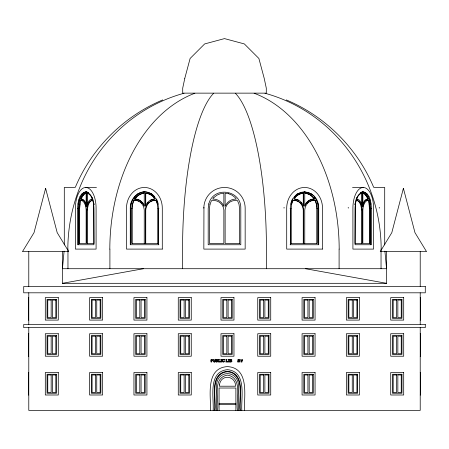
<?xml version="1.0" encoding="UTF-8"?>
<svg xmlns="http://www.w3.org/2000/svg" width="449" height="449" viewBox="0 0 449 449"><rect width="100%" height="100%" fill="white"/><g stroke="black" fill="none" stroke-linecap="round" stroke-linejoin="round"><path stroke-width="0.67" d="M284.043 208.128L284.06 207.309M85.753 191.863C92.73 193.474 93.605 202.471 93.908 208.415L93.908 244.744L77.598 244.744L77.598 208.415C77.857 202.415 78.929 192.582 86.449 191.863L83.649 192.413M78.294 244.744L78.294 208.415C78.53 202.74 79.344 195.966 84.345 192.413M79.95 200.624A10.439 5.22 -90 0 1 86.135 209.874L86.135 243.493L78.923 243.493L78.923 208.499L79.95 200.624L80.635 200.624A10.439 5.22 -90 0 1 81.353 200.45M79.608 243.493L79.608 208.499L80.635 200.624M355.299 204.244L355.024 243.493L362.231 243.493L362.231 209.874A10.439 5.22 90 0 0 356.051 200.624L355.299 204.244L354.615 204.244M363.247 191.863C356.27 193.474 355.395 202.471 355.092 208.415L355.092 244.744L371.402 244.744L371.402 208.415C371.143 202.415 370.071 192.582 362.551 191.863L365.351 192.413M64.095 251.131L62.439 268.71L386.561 268.71L384.905 251.131M158.918 244.744L130.272 244.744L130.272 208.415C129.761 199.244 138.32 189.624 147.833 192.324M130.676 244.744L130.676 208.415C130.513 200.45 136.316 191.992 144.797 191.863M144.645 243.493L131.759 243.493L131.759 208.499L132.242 204.244L133.544 200.624L133.937 200.624A10.439 9.036 -90 0 1 138.87 201.124M132.152 243.493L132.152 208.499L132.64 204.244L133.937 200.624M290.481 244.744L290.481 208.415C290.52 186.795 318.689 186.795 318.728 208.415L318.728 244.744L290.082 244.744M291.165 208.499L291.648 204.244L292.95 200.624L292.552 200.624A10.439 9.036 90 0 1 303.26 209.874L303.653 209.874L303.653 243.493L290.767 243.493L290.767 208.499L291.165 208.499L291.165 243.493M203.84 208.128A20.66 20.66 0 0 1 224.5 187.469A20.66 20.66 0 0 1 245.16 208.128L245.16 249.1L203.84 249.1L203.947 207.309M291.064 202.611L291.766 200.652M291.687 203.038L292.333 201.231M80.551 199.075C81.46 196.499 83.194 193.609 86.135 193.205L86.135 206.372A11.556 5.775 90 0 0 80.551 199.075L81.235 199.075A11.556 5.775 -90 0 1 86.275 204.273M81.235 199.075C82.105 196.69 83.621 193.934 86.275 193.351M362.231 193.205C359.295 193.609 357.556 196.499 356.646 199.075A11.556 5.775 -90 0 1 362.231 206.372L362.231 193.205L361.546 193.205L361.546 204.295M133.735 198.873L134.481 197.751M134.577 199.075C136.586 195.702 140.318 193.407 144.247 193.205L144.247 206.372A11.556 10.007 90 0 0 134.577 199.075L134.969 199.075A11.556 10.007 -90 0 1 144.219 205.294M134.969 199.075C136.889 195.899 140.352 193.564 144.084 193.294M292.748 198.873L292.002 199.996L292.406 199.996M303.653 193.205C299.724 193.407 295.992 195.702 293.983 199.075A11.556 10.007 -90 0 1 303.653 206.372L303.653 193.205C300.381 193.216 297.283 194.748 295.066 197.122M222.502 359.969L222.322 360.283A1.302 1.302 0 0 0 222.216 360.794A1.268 1.268 0 0 0 222.311 361.277L222.384 361.428A1.117 1.117 0 0 0 222.715 361.793L223.187 362.001A1.712 1.712 0 0 0 223.843 362.017L224.522 361.417L223.428 361.838A0.617 0.617 0 0 1 223.136 361.653L222.957 361.316A2.06 2.06 0 0 1 222.906 360.39L223.479 359.649A0.775 0.775 0 0 1 224.377 360.008M295.212 195.764L297.159 194.041L300.959 192.413M162.712 99.925C123.621 116.291 91.686 148.221 75.325 187.312L64.291 187.469L64.291 244.935M138.713 193.772L141.547 192.413L140.75 192.413M85.029 192.413L86.612 191.998M360.968 192.279L362.023 191.998M62.439 251.653L62.439 283.313L143.467 268.71M143.371 192.138L144.584 191.953M301.167 192.324L304.607 191.863M85.753 187.469A20.66 10.333 90 0 1 96.086 208.128L96.086 249.1L75.421 249.1L75.421 208.128A20.66 10.333 90 0 1 85.753 187.469L96.473 187.469M352.527 187.469L363.247 187.469A20.66 10.333 -90 0 1 373.579 208.128L373.579 249.1L352.914 249.1L352.914 208.128A20.66 10.333 -90 0 1 363.247 187.469M87.858 192.413L88.554 192.413M144.393 191.863C147.884 192.004 151.38 193.132 153.788 195.764M308.25 192.413L307.453 192.413L310.287 193.772M360.446 192.413L361.142 192.413M86.769 193.205C89.705 193.609 91.444 196.499 92.354 199.075A11.556 5.775 -90 0 0 86.769 206.372L86.769 193.205L87.454 193.205L87.454 204.295M145.347 193.205C149.276 193.407 153.008 195.702 155.017 199.075A11.556 10.007 -90 0 0 145.347 206.372L145.347 193.205C148.619 193.216 151.717 194.748 153.934 197.122M84.507 193.637L85.192 193.637M141.435 193.637L141.828 193.637M148.159 193.637L148.557 193.637M300.443 193.637L300.841 193.637M304.916 193.294C308.811 193.412 312.437 195.775 314.423 199.075A11.556 10.007 90 0 0 304.753 206.372L304.753 193.205L307.565 193.637M362.725 193.351L364.493 193.637L366.3 195.135L368.449 199.075A11.556 5.775 90 0 0 362.865 206.372L362.865 193.205L364.493 193.637M81.684 194.041L83.071 194.041M137.349 194.041L138.146 194.041M148.041 192.413L151.841 194.041M297.159 194.041L297.558 194.041M310.854 194.041L311.651 194.041M365.929 194.041L367.316 194.041M82.7 195.135L83.385 195.135M138.298 195.135L138.696 195.135M151.296 195.135L151.689 195.135M297.311 195.135L297.704 195.135M307.172 193.637L310.702 195.135M363.808 193.637L365.615 195.135L366.3 195.135M80.001 196.628L81.381 196.628M134.431 196.628L134.835 196.628M151.442 194.041L154.759 196.628M294.241 196.628L294.645 196.628M304.203 191.863L307.851 192.413L311.247 194.041L314.569 196.628M367.619 196.628L368.999 196.628M81.146 197.521L81.83 197.521M91.759 197.521L92.443 197.521M135.609 197.521L136.002 197.521M153.985 197.521L154.383 197.521M294.617 197.521L295.015 197.521M310.304 195.135L313.391 197.521M356.557 197.521L357.241 197.521M365.615 195.135L367.17 197.521L367.854 197.521M304.781 205.294A11.556 10.007 90 0 1 314.031 199.075L314.423 199.075M362.725 204.273A11.556 5.775 90 0 1 367.765 199.075L368.449 199.075M78.71 199.996L79.406 199.996M92.797 199.996L93.493 199.996M132.191 199.996L132.595 199.996M154.355 196.628L156.594 199.996L156.998 199.996L156.252 198.873M314.165 196.628L316.405 199.996L316.809 199.996M355.507 199.996L356.203 199.996M364.655 192.413L366.62 194.041L368.303 196.628L369.594 199.996L370.29 199.996M156.05 200.624L156.448 200.624A10.439 9.036 -90 0 0 145.74 209.874L145.347 209.874L145.347 243.493L158.233 243.493L158.233 208.499L157.835 208.499L157.352 204.244L156.05 200.624A10.439 9.036 -90 0 0 145.347 209.874M310.13 201.124A10.439 9.036 -90 0 1 315.063 200.624L315.456 200.624L316.758 204.244L317.241 208.499L317.241 243.493L304.355 243.493M367.647 200.45A10.439 5.22 90 0 1 368.365 200.624L369.05 200.624L370.077 208.499L370.077 243.493L362.837 243.493L362.865 209.874A10.439 5.22 -90 0 1 369.05 200.624M77.896 203.919L78.592 203.919M93.611 203.919L94.307 203.919M130.782 203.919L131.187 203.919M156.594 199.996L158.003 203.919L158.407 203.919M290.593 203.919L290.997 203.919M316.405 199.996L317.813 203.919L318.218 203.919M354.693 203.919L355.389 203.919M369.594 199.996L370.408 203.919L371.104 203.919M79.204 204.244L79.888 204.244M93.701 204.244L93.976 243.493L86.769 243.493L86.769 209.874A10.439 5.22 90 0 1 92.949 200.624L93.701 204.244L94.385 204.244M132.242 204.244L132.64 204.244M157.352 204.244L157.745 204.244M291.255 204.244L291.648 204.244M315.063 200.624L316.36 204.244L316.758 204.244M368.365 200.624L369.112 204.244L369.796 204.244M77.598 208.415L78.294 208.415M130.272 208.415L130.676 208.415M158.003 203.919L158.519 208.415L158.918 208.415M290.082 208.415L290.481 208.415M317.813 203.919L318.324 208.415L318.728 208.415M370.408 203.919L370.706 208.415L371.402 208.415M78.923 208.499L79.608 208.499M131.759 208.499L132.152 208.499M316.36 204.244L316.848 208.499L317.241 208.499M369.112 204.244L369.392 208.499L370.077 208.499M86.769 209.874L87.454 209.874A10.439 5.22 -90 0 1 92.191 200.478M356.809 200.478A10.439 5.22 90 0 1 361.546 209.874L362.231 209.874M62.439 283.313L386.561 283.313L386.561 251.653M28.781 297.614L28.455 297.614L28.455 320.092L28.781 320.092M420.219 297.614L420.545 297.614L420.545 320.092L420.219 320.092M28.781 333.73L28.455 333.73L28.455 356.214L28.781 356.214M420.219 333.73L420.545 333.73L420.545 356.214L420.219 356.214M28.781 372.513L28.455 372.513L28.455 394.997L28.781 394.997M420.219 372.513L420.545 372.513L420.545 394.997L420.219 394.997M219.067 403.37L235.888 403.37M219.067 404.381L235.888 404.381M304.416 191.953L305.629 192.138M305.533 268.71L386.561 283.313M362.388 191.998L363.971 192.413M86.977 191.998L88.032 192.279M286.288 99.925C325.379 116.291 357.314 148.221 373.675 187.312L384.709 187.469L384.709 244.935M314.519 197.751L315.265 198.873M312.998 197.521L314.031 199.075M224.382 360.014C224.736 360.738 224.753 358.981 223.843 359.481A1.341 1.341 0 0 0 223.226 359.497A1.398 1.398 0 0 0 222.755 359.722M367.17 197.521L367.765 199.075M157.234 200.652L157.936 202.611M156.667 201.231L157.313 203.038M379.214 207.309L379.371 208.128M348.211 207.309L348.289 208.128M420.219 251.653L420.219 286.479M420.219 292.81L420.219 324.47M420.219 327.635L420.219 410.392L28.781 410.392L28.781 327.635M381.038 249.1L381.038 268.71M370.706 208.415L370.706 244.744M369.392 208.499L369.392 243.493M361.546 209.874L361.546 243.493M339.096 249.1L339.096 268.71M318.324 208.415L318.324 244.744M316.848 208.499L316.848 243.493M304.753 243.493L304.753 209.874A10.439 9.036 -90 0 1 315.456 200.624M303.26 193.205L303.26 205.681M303.26 209.874L303.26 243.493M266.442 268.71L266.442 249.1A161.584 41.819 90 0 0 235.349 93.246M244.335 410.392C244.144 396.035 249.638 367.86 227.475 366.603C205.316 367.86 210.806 396.035 210.615 410.392M241.809 410.392C240.95 397.763 247.276 371.536 227.475 369.667C207.674 371.536 214.005 397.763 213.146 410.392M240.378 410.392C239.02 398.656 246.237 373.282 227.475 371.228C208.712 373.282 215.935 398.656 214.571 410.392M239.94 410.392C238.419 398.931 245.906 373.821 227.475 371.71C209.043 373.821 216.53 398.931 215.015 410.392M238.509 410.392L238.509 386.847C238.941 369.263 216.014 369.263 216.446 386.847L216.446 410.392M237.515 410.392C235.411 400.491 243.538 377.665 227.475 375.128C211.417 377.665 219.539 400.491 217.434 410.392M235.888 410.392L235.888 388.026L219.067 388.026L219.067 410.392M182.558 268.71L182.558 249.1A161.584 41.819 90 0 1 213.651 93.246M158.519 208.415L158.519 244.744M157.835 208.499L157.835 243.493M145.74 193.205L145.74 205.681M145.74 209.874L145.74 243.493M144.247 243.493L144.247 209.874A10.439 9.036 -90 0 0 133.544 200.624M109.904 249.1L109.904 268.71M87.454 209.874L87.454 243.493M67.962 249.1L67.962 268.71M28.781 251.653L28.781 286.479M28.781 292.81L28.781 324.47M109.82 249.1A161.584 114.259 90 0 1 194.86 93.246M254.14 93.246A161.584 114.259 90 0 1 339.18 249.1M264.989 93.246A161.584 156.078 90 0 1 381.162 249.1M67.838 249.1A161.584 156.078 90 0 1 184.011 93.246M222.491 359.997A1.302 1.302 0 0 1 222.743 359.75M82.077 200.478A10.439 5.22 -90 0 1 82.796 200.703M91.282 199.485A11.556 5.775 -90 0 1 91.86 199.227M140.009 201.73A10.439 9.036 -90 0 1 142.007 203.464M147.294 203.318A11.556 10.007 -90 0 1 147.979 202.437M150.46 200.349A11.556 10.007 -90 0 1 154.389 199.092M306.993 203.464A10.439 9.036 -90 0 1 308.991 201.73M294.611 199.092A11.556 10.007 90 0 1 298.54 200.349M301.021 202.437A11.556 10.007 90 0 1 301.706 203.318M292.95 200.624A10.439 9.036 90 0 1 303.653 209.874M366.204 200.703A10.439 5.22 90 0 1 366.923 200.478M357.14 199.227A11.556 5.775 90 0 1 357.718 199.485M216.626 361.557C217.058 362.584 217.9 360.452 216.626 360.766L216.626 361.557M230.651 361.557C231.089 362.584 231.931 360.452 230.651 360.766L230.651 361.557M211.081 361.552C210.396 362.539 212.613 362.214 211.647 360.867L212.663 360.586A0.595 0.595 0 0 0 212.804 360.289C212.153 358.628 209.795 359.38 211.081 361.552M216.048 361.552C214.948 363.017 219.724 361.49 217.288 360.67L217.849 359.969A0.623 0.623 0 0 0 217.496 359.587C215.223 359.082 216.092 359.57 216.048 361.552M230.079 361.552C228.979 363.017 233.749 361.49 231.319 360.67L231.88 359.969A0.623 0.623 0 0 0 231.521 359.587C229.254 359.082 230.118 359.57 230.079 361.552M237.964 361.552L237.622 361.984L238.89 361.984L238.548 361.714L238.705 360.856L239.508 361.984C241.051 362.321 239.227 360.85 239.766 359.801C237.931 358.976 237.358 359.374 237.964 361.552M215.211 360.895C215.615 362.208 213.247 362.511 213.331 361.17C212.158 359.509 214.571 358.762 213.926 359.952C214.605 366.687 215.408 354.996 215.211 360.895M218.54 361.563L218.192 361.984L220.386 361.984L220.481 361.114L219.999 361.776L219.157 361.754L219.151 359.705L219.51 359.509L218.192 359.509L218.517 359.694L218.54 361.563M221.037 361.563L220.689 361.984L221.986 361.984L221.632 361.563L221.654 359.705L221.986 359.509L220.689 359.509L221.02 359.694L221.037 361.563M226.122 361.563L225.774 361.984L227.974 361.984L228.064 361.114L227.581 361.776L226.739 361.754L226.739 359.705L227.093 359.509L225.774 359.509L226.105 359.694L226.122 361.563M228.625 361.563L228.277 361.984L229.568 361.984L229.22 361.563L229.237 359.705L229.568 359.509L228.277 359.509L228.603 359.694L228.625 361.563M241.304 361.563C240.411 362.489 243.021 362.326 241.899 360.962C243.487 359.189 242.258 358.981 241.82 360.822C241.781 358.818 239.188 359.138 241.304 361.063L241.304 361.563M239.3 360.193C238.397 361.978 238.565 358.386 239.3 360.193M219.46 384.883L219.32 386.207L235.635 386.207C235.562 375.415 220.981 373.776 219.46 384.883M217.26 360.132L216.626 360.626L216.626 359.649L217.26 360.132M231.291 360.132L230.651 360.626L230.651 359.649L231.291 360.132M212.203 360.182C211.608 361.877 211.591 358.504 212.203 360.182M208.785 203.919L208.196 208.415L208.196 244.744L240.804 244.744L240.804 208.415C241.416 189.747 213.281 185.768 208.785 203.919M210.003 204.244L209.442 208.499L209.442 243.493L223.866 243.493L223.866 209.874A10.439 10.439 0 0 0 211.501 200.624L210.003 204.244M184.797 78.311L182.709 88.127L182.709 93.139L266.291 93.139L266.291 88.127L264.203 78.311L258.882 58.46L244.351 43.929L224.5 38.608L204.649 43.929L190.118 58.46L184.797 78.311M45.607 188.333L34.029 232.655L22.45 251.653L68.77 251.653L57.191 232.655L45.607 188.333M403.393 188.333L391.809 232.655L380.23 251.653L426.55 251.653L414.971 232.655L403.393 188.333M213.887 197.521L212.697 199.075A11.556 11.556 0 0 1 223.866 206.372L223.866 193.205L220.616 193.637L216.996 195.135L213.887 197.521M239.558 243.493L225.134 243.493L225.134 209.874A10.439 10.439 0 0 1 237.499 200.624L238.997 204.244L239.558 208.499L239.558 243.493M162.291 249.1L126.5 249.1L126.5 208.128A20.66 17.893 90 0 1 144.393 187.469A20.66 17.893 90 0 1 162.291 208.128L162.291 249.1M322.5 249.1L286.709 249.1L286.709 208.128A20.66 17.893 -90 0 1 304.607 187.469A20.66 17.893 -90 0 1 322.5 208.128L322.5 249.1M425.282 286.479L23.718 286.479L23.718 292.81L425.282 292.81L425.282 286.479M58.286 297.614L45.304 297.614L45.304 320.092L58.286 320.092L58.286 297.614M102.608 297.614L89.626 297.614L89.626 320.092L102.608 320.092L102.608 297.614M146.93 297.614L133.948 297.614L133.948 320.092L146.93 320.092L146.93 297.614M191.257 297.614L178.275 297.614L178.275 320.092L191.257 320.092L191.257 297.614M233.968 297.614L220.987 297.614L220.987 320.092L233.968 320.092L233.968 297.614M270.73 297.614L257.748 297.614L257.748 320.092L270.73 320.092L270.73 297.614M315.058 297.614L302.076 297.614L302.076 320.092L315.058 320.092L315.058 297.614M359.38 297.614L346.398 297.614L346.398 320.092L359.38 320.092L359.38 297.614M403.702 297.614L390.72 297.614L390.72 320.092L403.702 320.092L403.702 297.614M56.54 299.354L47.044 299.354L47.044 318.352L56.54 318.352L56.54 299.354M100.868 299.354L91.366 299.354L91.366 318.352L100.868 318.352L100.868 299.354M145.19 299.354L135.693 299.354L135.693 318.352L145.19 318.352L145.19 299.354M189.512 299.354L180.015 299.354L180.015 318.352L189.512 318.352L189.512 299.354M232.223 299.354L222.726 299.354L222.726 318.352L232.223 318.352L232.223 299.354M268.99 299.354L259.494 299.354L259.494 318.352L268.99 318.352L268.99 299.354M313.312 299.354L303.816 299.354L303.816 318.352L313.312 318.352L313.312 299.354M357.64 299.354L348.138 299.354L348.138 318.352L357.64 318.352L357.64 299.354M401.962 299.354L392.465 299.354L392.465 318.352L401.962 318.352L401.962 299.354M51.158 300.078L47.768 300.078L47.768 317.628L51.158 317.628L51.158 300.078M55.816 300.078L52.426 300.078L52.426 317.628L55.816 317.628L55.816 300.078M95.485 300.078L92.09 300.078L92.09 317.628L95.485 317.628L95.485 300.078M100.144 300.078L96.748 300.078L96.748 317.628L100.144 317.628L100.144 300.078M139.807 300.078L136.417 300.078L136.417 317.628L139.807 317.628L139.807 300.078M144.466 300.078L141.076 300.078L141.076 317.628L144.466 317.628L144.466 300.078M184.129 300.078L180.739 300.078L180.739 317.628L184.129 317.628L184.129 300.078M188.788 300.078L185.398 300.078L185.398 317.628L188.788 317.628L188.788 300.078M226.84 300.078L223.45 300.078L223.45 317.628L226.84 317.628L226.84 300.078M231.499 300.078L228.109 300.078L228.109 317.628L231.499 317.628L231.499 300.078M263.608 300.078L260.212 300.078L260.212 317.628L263.608 317.628L263.608 300.078M268.266 300.078L264.876 300.078L264.876 317.628L268.266 317.628L268.266 300.078M307.93 300.078L304.54 300.078L304.54 317.628L307.93 317.628L307.93 300.078M312.588 300.078L309.198 300.078L309.198 317.628L312.588 317.628L312.588 300.078M352.257 300.078L348.862 300.078L348.862 317.628L352.257 317.628L352.257 300.078M356.916 300.078L353.52 300.078L353.52 317.628L356.916 317.628L356.916 300.078M396.579 300.078L393.189 300.078L393.189 317.628L396.579 317.628L396.579 300.078M401.238 300.078L397.848 300.078L397.848 317.628L401.238 317.628L401.238 300.078M425.282 324.47L23.718 324.47L23.718 327.635L425.282 327.635L425.282 324.47M58.286 333.73L45.304 333.73L45.304 356.214L58.286 356.214L58.286 333.73M102.608 333.73L89.626 333.73L89.626 356.214L102.608 356.214L102.608 333.73M146.93 333.73L133.948 333.73L133.948 356.214L146.93 356.214L146.93 333.73M191.257 333.73L178.275 333.73L178.275 356.214L191.257 356.214L191.257 333.73M233.968 333.73L220.987 333.73L220.987 356.214L233.968 356.214L233.968 333.73M270.73 333.73L257.748 333.73L257.748 356.214L270.73 356.214L270.73 333.73M315.058 333.73L302.076 333.73L302.076 356.214L315.058 356.214L315.058 333.73M359.38 333.73L346.398 333.73L346.398 356.214L359.38 356.214L359.38 333.73M403.702 333.73L390.72 333.73L390.72 356.214L403.702 356.214L403.702 333.73M56.54 335.476L47.044 335.476L47.044 354.469L56.54 354.469L56.54 335.476M100.868 335.476L91.366 335.476L91.366 354.469L100.868 354.469L100.868 335.476M145.19 335.476L135.693 335.476L135.693 354.469L145.19 354.469L145.19 335.476M189.512 335.476L180.015 335.476L180.015 354.469L189.512 354.469L189.512 335.476M232.223 335.476L222.726 335.476L222.726 354.469L232.223 354.469L232.223 335.476M268.99 335.476L259.494 335.476L259.494 354.469L268.99 354.469L268.99 335.476M313.312 335.476L303.816 335.476L303.816 354.469L313.312 354.469L313.312 335.476M357.64 335.476L348.138 335.476L348.138 354.469L357.64 354.469L357.64 335.476M401.962 335.476L392.465 335.476L392.465 354.469L401.962 354.469L401.962 335.476M51.158 336.2L47.768 336.2L47.768 353.745L51.158 353.745L51.158 336.2M55.816 336.2L52.426 336.2L52.426 353.745L55.816 353.745L55.816 336.2M95.485 336.2L92.09 336.2L92.09 353.745L95.485 353.745L95.485 336.2M100.144 336.2L96.748 336.2L96.748 353.745L100.144 353.745L100.144 336.2M139.807 336.2L136.417 336.2L136.417 353.745L139.807 353.745L139.807 336.2M144.466 336.2L141.076 336.2L141.076 353.745L144.466 353.745L144.466 336.2M184.129 336.2L180.739 336.2L180.739 353.745L184.129 353.745L184.129 336.2M188.788 336.2L185.398 336.2L185.398 353.745L188.788 353.745L188.788 336.2M226.84 336.2L223.45 336.2L223.45 353.745L226.84 353.745L226.84 336.2M231.499 336.2L228.109 336.2L228.109 353.745L231.499 353.745L231.499 336.2M263.608 336.2L260.212 336.2L260.212 353.745L263.608 353.745L263.608 336.2M268.266 336.2L264.876 336.2L264.876 353.745L268.266 353.745L268.266 336.2M307.93 336.2L304.54 336.2L304.54 353.745L307.93 353.745L307.93 336.2M312.588 336.2L309.198 336.2L309.198 353.745L312.588 353.745L312.588 336.2M352.257 336.2L348.862 336.2L348.862 353.745L352.257 353.745L352.257 336.2M356.916 336.2L353.52 336.2L353.52 353.745L356.916 353.745L356.916 336.2M396.579 336.2L393.189 336.2L393.189 353.745L396.579 353.745L396.579 336.2M401.238 336.2L397.848 336.2L397.848 353.745L401.238 353.745L401.238 336.2M58.286 372.513L45.304 372.513L45.304 394.997L58.286 394.997L58.286 372.513M102.608 372.513L89.626 372.513L89.626 394.997L102.608 394.997L102.608 372.513M146.93 372.513L133.948 372.513L133.948 394.997L146.93 394.997L146.93 372.513M191.257 372.513L178.275 372.513L178.275 394.997L191.257 394.997L191.257 372.513M270.73 372.513L257.748 372.513L257.748 394.997L270.73 394.997L270.73 372.513M315.058 372.513L302.076 372.513L302.076 394.997L315.058 394.997L315.058 372.513M359.38 372.513L346.398 372.513L346.398 394.997L359.38 394.997L359.38 372.513M403.702 372.513L390.72 372.513L390.72 394.997L403.702 394.997L403.702 372.513M56.54 374.258L47.044 374.258L47.044 393.251L56.54 393.251L56.54 374.258M100.868 374.258L91.366 374.258L91.366 393.251L100.868 393.251L100.868 374.258M145.19 374.258L135.693 374.258L135.693 393.251L145.19 393.251L145.19 374.258M189.512 374.258L180.015 374.258L180.015 393.251L189.512 393.251L189.512 374.258M268.99 374.258L259.494 374.258L259.494 393.251L268.99 393.251L268.99 374.258M313.312 374.258L303.816 374.258L303.816 393.251L313.312 393.251L313.312 374.258M357.64 374.258L348.138 374.258L348.138 393.251L357.64 393.251L357.64 374.258M401.962 374.258L392.465 374.258L392.465 393.251L401.962 393.251L401.962 374.258M51.158 374.982L47.768 374.982L47.768 392.527L51.158 392.527L51.158 374.982M55.816 374.982L52.426 374.982L52.426 392.527L55.816 392.527L55.816 374.982M95.485 374.982L92.09 374.982L92.09 392.527L95.485 392.527L95.485 374.982M100.144 374.982L96.748 374.982L96.748 392.527L100.144 392.527L100.144 374.982M139.807 374.982L136.417 374.982L136.417 392.527L139.807 392.527L139.807 374.982M144.466 374.982L141.076 374.982L141.076 392.527L144.466 392.527L144.466 374.982M184.129 374.982L180.739 374.982L180.739 392.527L184.129 392.527L184.129 374.982M188.788 374.982L185.398 374.982L185.398 392.527L188.788 392.527L188.788 374.982M263.608 374.982L260.212 374.982L260.212 392.527L263.608 392.527L263.608 374.982M268.266 374.982L264.876 374.982L264.876 392.527L268.266 392.527L268.266 374.982M307.93 374.982L304.54 374.982L304.54 392.527L307.93 392.527L307.93 374.982M312.588 374.982L309.198 374.982L309.198 392.527L312.588 392.527L312.588 374.982M352.257 374.982L348.862 374.982L348.862 392.527L352.257 392.527L352.257 374.982M356.916 374.982L353.52 374.982L353.52 392.527L356.916 392.527L356.916 374.982M396.579 374.982L393.189 374.982L393.189 392.527L396.579 392.527L396.579 374.982M401.238 374.982L397.848 374.982L397.848 392.527L401.238 392.527L401.238 374.982M228.384 193.637L225.134 193.205L225.134 206.372A11.556 11.556 0 0 1 236.303 199.075L235.113 197.521L232.004 195.135L228.384 193.637"/></g></svg>
